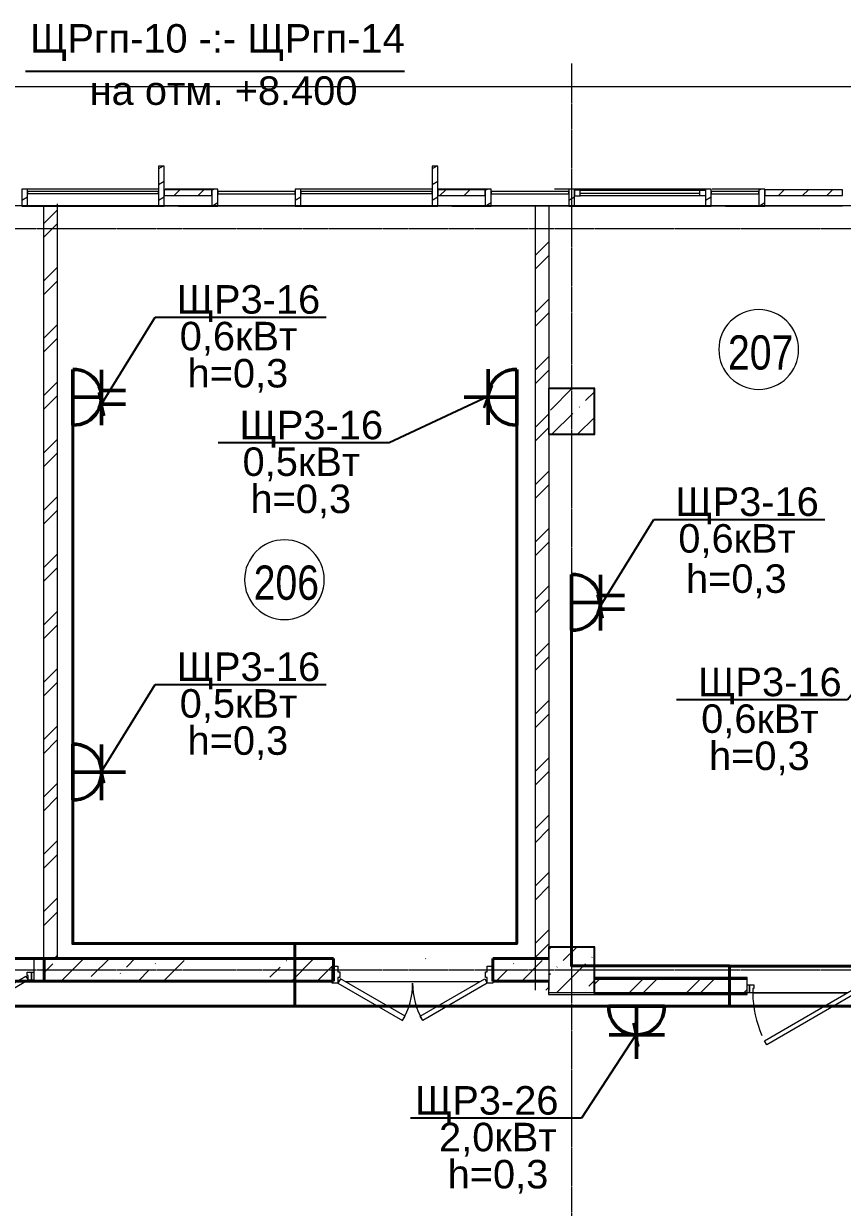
# Model space of a CAD drawing. Header units: metres. Extents: x 3659 to 143627, y -64119 to 51337.
# Drawn here: x 43255 to 50438, y -49366 to -38985 of the extents above; entities that cross this region are included whole.
import ezdxf

# ---------------------------------------------------------------- set-up
doc = ezdxf.new("R2010")
doc.units = ezdxf.units.M
doc.linetypes.add('ADSK_Линия сетки', pattern=[21, 12, -3, 3, -3])
for name, color, linetype, lineweight in [('A-AREA-IDEN', 7, 'Continuous', 9), ('A-DETL-MBND', 7, 'Continuous', 5), ('A-DOOR', 7, 'Continuous', 5), ('A-DOOR-FRAM', 7, 'Continuous', 13), ('A-FLOR', 7, 'Continuous', 5), ('A-GLAZ', 7, 'Continuous', 5), ('A-GLAZ-CURT', 7, 'Continuous', 5), ('A-GLAZ-CWMG', 7, 'Continuous', 5), ('A-WALL', 7, 'Continuous', 5), ('A-WALL-PATT', 7, 'Continuous', 18), ('I-WALL', 7, 'Continuous', 5), ('nadpisi', 84, 'Continuous', 13), ('S-COLS', 7, 'Continuous', 5), ('S-GRID', 7, 'Continuous', 9), ('Освещение', 1, 'Continuous', 50), ('ЭЛ', 250, 'Continuous', 50), ('Эл-свет раб.', 5, 'Continuous', 50), ('ЭЛ.сети', 5, 'Continuous', 100), ('ЭОМ', 7, 'Continuous', 40)]:
    doc.layers.add(name, color=color, linetype=linetype, lineweight=lineweight)
doc.styles.add('Arial', font='arial.ttf', dxfattribs={"width": 0.8, "height": 2.5})
doc.styles.add('GOST Common_I_1', font='ARIALN.TTF', dxfattribs={"height": 300})
doc.styles.add('STYLE1', font='arial.ttf', dxfattribs={"height": 250})
doc.styles.add('ГОСТ 2.304', font='CS_Gost2304.shx', dxfattribs={"width": 0.85})
doc.dimstyles.new('СПДС', dxfattribs={"dimscale": 100, "dimtxt": 2.5, "dimasz": 2.5, "dimexe": 1.25, "dimexo": 0.625, "dimtad": 1, "dimdec": 0, "dimrnd": 0.001, "dimtxsty": 'ГОСТ 2.304', "dimblk": 'OBLIQUE', "dimcen": 2.5, "dimdle": 2, "dimadec": 0, "dimazin": 2, "dimtfac": 0.75, "dimtdec": 0, "dimtmove": 1, "dimatfit": 3, "dimfxl": 1, "dimtolj": 1, "dimarcsym": 1})
pattern_1 = [(45, (0, 0), (84.19025, 308.69666), [396.875, -79.375, 3.353, -76.022])]
pattern_2 = [(45, (0, 0), (-106.066, 106.066), [])]
pattern_3 = [(30, (0, 0), (-60, 103.92305), [])]
pattern_4 = [(0, (0, 0), (812.8, 203.2), [33.528, -576.072, 33.528, -576.072, -3251.2]), (0, (0, 0), (812.8, 203.2), [-1219.2, 33.528, -1185.672, 33.528, -576.072, -1422.4]), (0, (0, 0), (812.8, 203.2), [-3048, 33.528, -372.872, 33.528, -982.472]), (120, (304.8, 101.6), (-582.37636, 602.30545), [33.528, -576.072, 33.528, -576.072, -3251.2]), (120, (304.8, 101.6), (-582.37636, 602.30545), [-1219.2, 33.528, -1185.672, 33.528, -576.072, -1422.4]), (120, (304.8, 101.6), (-582.37636, 602.30545), [-3048, 33.528, -372.872, 33.528, -982.472]), (240, (406.4, 508), (-230.42364, -805.50545), [33.528, -576.072, 33.528, -576.072, -3251.2]), (240, (406.4, 508), (-230.42364, -805.50545), [-1219.2, 33.528, -1185.672, 33.528, -576.072, -1422.4]), (240, (406.4, 508), (-230.42364, -805.50545), [-3048, 33.528, -372.872, 33.528, -982.472])]

# ---------------------------------------------------------------- blocks, each defined once
blk = doc.blocks.new('КДП АПК - КР_rvt-1-2 этаж')
at = {"layer": 'A-WALL-PATT', "lineweight": 20}
h = blk.add_hatch(dxfattribs=at)
h.set_pattern_fill('FP_137', color=256, style=0, pattern_type=2)
h.set_pattern_definition([(45, (1612.84, 0), (84.19025, 308.69666), [396.875, -79.375, 3.353, -76.022])])
h.paths.add_polyline_path([(47375, -46746), (47859, -46746), (47859, -46546), (47375, -46546)])
h.paths.add_polyline_path([(45418, -46543), (45418, -46743), (45975, -46746), (45975, -46546)])
h.paths.add_polyline_path([(44669, -46740), (44669, -46540), (43438, -46536), (43438, -46736)])
at = {"layer": 'S-COLS', "lineweight": 20}
h = blk.add_hatch(dxfattribs=at)
h.set_pattern_fill('FP_137', color=256, style=0, pattern_type=2)
h.set_pattern_definition(pattern_1)
h.paths.add_polyline_path([(47863, -41946), (48263, -41946), (48263, -41546), (47863, -41546)], flags=0)
h = blk.add_hatch(dxfattribs=at)
h.set_pattern_fill('FP_137', color=256, style=0, pattern_type=2)
h.set_pattern_definition(pattern_1)
h.paths.add_polyline_path([(47863, -46846), (48263, -46846), (48263, -46446), (47863, -46446), (47863, -46746)], flags=0)
at = {"layer": 'A-FLOR', "lineweight": 20}
blk.add_line((56645, -39946), (32463, -39946), dxfattribs=at)
at = {"layer": 'I-WALL', "lineweight": 40}
for p, q in [((45975, -46546), (42263, -46546)), ((43438, -46536), (43438, -46736)), ((45975, -46746), (45975, -46546)), ((47863, -46546), (47375, -46546)), ((47375, -46546), (47375, -46746)), ((42263, -46746), (45975, -46746)), ((47375, -46746), (47863, -46746))]:
    blk.add_line(p, q, dxfattribs=at)
at = {"layer": 'S-COLS', "lineweight": 20}
for p, q in [((48263, -41546), (47863, -41546)), ((47863, -41546), (47863, -41946)), ((48263, -41946), (48263, -41546)), ((47863, -41946), (48263, -41946)), ((48263, -46446), (47863, -46446)), ((47863, -46446), (47863, -46546)), ((48263, -46846), (48263, -46446)), ((47863, -46746), (47863, -46846)), ((47863, -46846), (48263, -46846))]:
    blk.add_line(p, q, dxfattribs=at)
blk = doc.blocks.new('Системная панель - С остеклением-1635145-2 этаж')
at = {"layer": 'A-GLAZ-CURT', "lineweight": 13}
for p, q in [((575, 10), (-575, 10)), ((-575, 10), (-575, -10)), ((575, -10), (575, 10)), ((-575, -10), (575, -10))]:
    blk.add_line(p, q, dxfattribs=at)
blk = doc.blocks.new('M_Тент витража777 - M_Тент витража одинарное справо-2392832-2 этаж')
at = {"layer": 'A-GLAZ', "lineweight": 13}
for p, q in [((-525, 20), (-575, 20)), ((-575, 20), (-575, -30)), ((-575, -30), (-575, 20)), ((-525, -30), (-525, 20)), ((525, -30), (525, 20)), ((525, 20), (575, 20)), ((575, 20), (575, -30)), ((575, 20), (575, -30)), ((-575, -30), (-525, -30)), ((-525, -4.6), (525, -4.6)), ((575, -30), (525, -30))]:
    blk.add_line(p, q, dxfattribs=at)
at = {"layer": 'A-GLAZ'}
for p, q in [((-525, 20), (525, 20)), ((525, -30), (-525, -30))]:
    blk.add_line(p, q, dxfattribs=at)
blk = doc.blocks.new('Прямоугольный импост - 50 x 150мм-1003911-2 этаж')
at = {"layer": 'A-DETL-MBND'}
for p, q in [((34838, -40436), (33688, -40436)), ((33688, -40586), (34838, -40586))]:
    blk.add_line(p, q, dxfattribs=at)
blk = doc.blocks.new('Прямоугольный импост - 50 x 150мм-V10-2 этаж')
at = {"layer": 'A-GLAZ-CWMG'}
h = blk.add_hatch(dxfattribs=at)
h.set_pattern_fill('FP_16', color=256, style=0, pattern_type=2)
h.set_pattern_definition([(330, (-43262.65, -40465.64), (60, 103.92305), [])])
h.paths.add_polyline_path([(25, 120), (25, -30), (-25, -30), (-25, 120)], flags=0)
at = {"layer": 'A-GLAZ-CWMG', "lineweight": 18}
for p, q in [((-25, -30), (-25, 120)), ((-25, 120), (25, 120)), ((25, 120), (25, -30)), ((25, -30), (-25, -30))]:
    blk.add_line(p, q, dxfattribs=at)
blk = doc.blocks.new('Прямоугольный импост - 50 x 450мм-V11-2 этаж')
at = {"layer": 'A-GLAZ-CWMG'}
h = blk.add_hatch(dxfattribs=at)
h.set_pattern_fill('FP_17', color=256, style=0, pattern_type=2)
h.set_pattern_definition([(330, (-44462.65, -40465.64), (60, 103.92305), [])])
h.paths.add_polyline_path([(-25, 120), (25, 120), (25, -230), (-25, -230)], flags=0)
at = {"layer": 'A-GLAZ-CWMG', "lineweight": 18}
for p, q in [((-25, -230), (-25, 120)), ((-25, 120), (25, 120)), ((25, 120), (25, -230)), ((25, -230), (-25, -230))]:
    blk.add_line(p, q, dxfattribs=at)
blk = doc.blocks.new('Прямоугольный импост - 50 x 150мм-V12-2 этаж')
at = {"layer": 'A-GLAZ-CWMG'}
h = blk.add_hatch(dxfattribs=at)
h.set_pattern_fill('FP_18', color=256, style=0, pattern_type=2)
h.set_pattern_definition([(330, (-45662.65, -40465.64), (60, 103.92305), [])])
h.paths.add_polyline_path([(25, 120), (25, -30), (-25, -30), (-25, 120)], flags=0)
at = {"layer": 'A-GLAZ-CWMG', "lineweight": 18}
for p, q in [((-25, -30), (-25, 120)), ((-25, 120), (25, 120)), ((25, 120), (25, -30)), ((25, -30), (-25, -30))]:
    blk.add_line(p, q, dxfattribs=at)
blk = doc.blocks.new('Прямоугольный импост - 50 x 450мм-V13-2 этаж')
at = {"layer": 'A-GLAZ-CWMG'}
h = blk.add_hatch(dxfattribs=at)
h.set_pattern_fill('FP_19', color=256, style=0, pattern_type=2)
h.set_pattern_definition([(330, (-46862.65, -40465.64), (60, 103.92305), [])])
h.paths.add_polyline_path([(-25, 120), (25, 120), (25, -230), (-25, -230)], flags=0)
at = {"layer": 'A-GLAZ-CWMG', "lineweight": 18}
for p, q in [((-25, -230), (-25, 120)), ((-25, 120), (25, 120)), ((25, 120), (25, -230)), ((25, -230), (-25, -230))]:
    blk.add_line(p, q, dxfattribs=at)
blk = doc.blocks.new('Прямоугольный импост - 50 x 150мм-V14-2 этаж')
at = {"layer": 'A-GLAZ-CWMG'}
h = blk.add_hatch(dxfattribs=at)
h.set_pattern_fill('FP_20', color=256, style=0, pattern_type=2)
h.set_pattern_definition([(330, (-48062.65, -40465.64), (60, 103.92305), [])])
h.paths.add_polyline_path([(25, 120), (25, -30), (-25, -30), (-25, 120)], flags=0)
at = {"layer": 'A-GLAZ-CWMG', "lineweight": 18}
for p, q in [((-25, -30), (-25, 120)), ((-25, 120), (25, 120)), ((25, 120), (25, -30)), ((25, -30), (-25, -30))]:
    blk.add_line(p, q, dxfattribs=at)
blk = doc.blocks.new('Прямоугольный импост - 50 x 150мм-V15-2 этаж')
at = {"layer": 'A-GLAZ-CWMG'}
h = blk.add_hatch(dxfattribs=at)
h.set_pattern_fill('FP_21', color=256, style=0, pattern_type=2)
h.set_pattern_definition([(330, (-49262.65, -40465.64), (60, 103.92305), [])])
h.paths.add_polyline_path([(25, 120), (25, -30), (-25, -30), (-25, 120)], flags=0)
at = {"layer": 'A-GLAZ-CWMG', "lineweight": 18}
for p, q in [((-25, -30), (-25, 120)), ((-25, 120), (25, 120)), ((25, 120), (25, -30)), ((25, -30), (-25, -30))]:
    blk.add_line(p, q, dxfattribs=at)
blk = doc.blocks.new('Системная панель - С остеклением-1637191-2 этаж')
at = {"layer": 'A-GLAZ-CURT', "lineweight": 13}
for p, q in [((36038, -40456), (35357, -40456)), ((35357, -40456), (35357, -40476)), ((35357, -40476), (36038, -40476)), ((36038, -40476), (36038, -40456))]:
    blk.add_line(p, q, dxfattribs=at)
blk = doc.blocks.new('Системная панель - Сплошная-2690055-2 этаж')
at = {"layer": 'A-GLAZ-CURT'}
h = blk.add_hatch(dxfattribs=at)
h.set_pattern_fill('FP_27', color=256, style=0, pattern_type=2)
h.set_pattern_definition(pattern_2)
h.paths.add_polyline_path([(49757, -40491), (50438, -40491), (50438, -40441), (49757, -40441)], flags=0)
at = {"layer": 'A-GLAZ-CURT', "lineweight": 13}
for p, q in [((50438, -40441), (49757, -40441)), ((49757, -40441), (49757, -40491)), ((50438, -40491), (50438, -40441)), ((49757, -40491), (50438, -40491))]:
    blk.add_line(p, q, dxfattribs=at)
blk = doc.blocks.new('Системная панель - Сплошная-V23-2 этаж')
at = {"layer": 'A-GLAZ-CURT'}
h = blk.add_hatch(dxfattribs=at)
h.set_pattern_fill('FP_27', color=256, style=0, pattern_type=2)
h.set_pattern_definition(pattern_2)
h.paths.add_polyline_path([(44488, -40491), (44905, -40491), (44905, -40441), (44488, -40441)], flags=0)
at = {"layer": 'A-GLAZ-CURT', "lineweight": 13}
for p, q in [((44905, -40441), (44488, -40441)), ((44488, -40441), (44488, -40491)), ((44905, -40491), (44905, -40441)), ((44488, -40491), (44905, -40491))]:
    blk.add_line(p, q, dxfattribs=at)
blk = doc.blocks.new('Системная панель - Сплошная-V24-2 этаж')
at = {"layer": 'A-GLAZ-CURT'}
h = blk.add_hatch(dxfattribs=at)
h.set_pattern_fill('FP_30', color=256, style=0, pattern_type=2)
h.set_pattern_definition(pattern_2)
h.paths.add_polyline_path([(47305, -40491), (47305, -40441), (46888, -40441), (46888, -40491)], flags=0)
at = {"layer": 'A-GLAZ-CURT', "lineweight": 13}
for p, q in [((47305, -40441), (46888, -40441)), ((46888, -40441), (46888, -40491)), ((47305, -40491), (47305, -40441)), ((46888, -40491), (47305, -40491))]:
    blk.add_line(p, q, dxfattribs=at)
blk = doc.blocks.new('Системная панель - С остеклением-1637192-2 этаж')
at = {"layer": 'A-GLAZ-CURT', "lineweight": 13}
for p, q in [((49705, -40456), (49288, -40456)), ((49288, -40456), (49288, -40476)), ((49288, -40476), (49705, -40476)), ((49705, -40476), (49705, -40456))]:
    blk.add_line(p, q, dxfattribs=at)
blk = doc.blocks.new('Дверь-ВНУТРЕННЯЯ - ДГ 21-14-1577472-2 этаж')
at = {"layer": 'A-DOOR', "lineweight": 13}
for p, q in [((-633, -82), (-655, -121)), ((-65, -410), (-633, -82)), ((65, -410), (632, -82)), ((632, -82), (655, -121)), ((-655, -121), (-88, -449)), ((655, -121), (88, -449)), ((-88, -449), (-65, -410)), ((88, -449), (65, -410))]:
    blk.add_line(p, q, dxfattribs=at)
at = {"layer": 'A-DOOR'}
for centre, start, end in [((-655, -121), 330, 360), ((655, -121), 180, 210)]:
    blk.add_arc(centre, 655, start, end, dxfattribs=at)
at = {"layer": 'A-DOOR-FRAM'}
for p, q in [((-705, 29), (-655, 29)), ((-705, -121), (-705, 29)), ((-655, 29), (-655, -21)), ((655, 29), (705, 29)), ((655, -21), (655, 29)), ((705, 29), (705, -121)), ((-655, -21), (-639, -21)), ((-655, -72), (-655, -121)), ((-639, -72), (-655, -72)), ((-639, -21), (-639, -72)), ((639, -21), (655, -21)), ((639, -72), (639, -21)), ((655, -72), (639, -72)), ((655, -121), (655, -72)), ((-655, -121), (-705, -121)), ((705, -121), (655, -121))]:
    blk.add_line(p, q, dxfattribs=at)
blk = doc.blocks.new('AC_Дверь_Однопольная_ДеревяннаяВнутренняя_ГОСТ6629-88 - ДГ 21-10-1263266-2 этаж')
at = {"layer": 'A-DOOR', "lineweight": 13}
for p, q in [((-455, 60), (333, 515)), ((353, 480), (-435, 25)), ((333, 515), (353, 480)), ((-435, 25), (-455, 60))]:
    blk.add_line(p, q, dxfattribs=at)
at = {"layer": 'A-DOOR', "lineweight": 18}
for p, q in [((-505, 60), (-485, 60)), ((-505, -10), (-505, 60)), ((-485, 60), (-485, -10)), ((485, 60), (505, 60)), ((485, -10), (485, 60)), ((505, 60), (505, -10)), ((-485, -10), (-505, -10)), ((505, -10), (485, -10))]:
    blk.add_line(p, q, dxfattribs=at)
at = {"layer": 'A-DOOR'}
blk.add_arc((-455, 60), 910, 0, 24.2635, dxfattribs=at)
at = {"layer": 'A-DOOR-FRAM'}
for p, q in [((-485, 60), (-455, 60)), ((-485, -10), (-485, 60)), ((-455, 60), (-455, 20)), ((-455, 20), (-445, 20)), ((-445, 20), (-445, -10)), ((445, 20), (455, 20)), ((445, -10), (445, 20)), ((455, 60), (485, 60)), ((455, 20), (455, 60)), ((485, 60), (485, -10)), ((-445, -10), (-485, -10)), ((485, -10), (445, -10))]:
    blk.add_line(p, q, dxfattribs=at)
blk = doc.blocks.new('Розетка штепсельная с заземляющим контактом скрытой установки IP20')
at = {"layer": 'Эл-свет раб.', "ltscale": 0.3}
for p, q in [((191575, -246568), (191575, -246106)), ((191816, -246316), (191329, -246316)), ((191819, -246568), (191331, -246568))]:
    blk.add_line(p, q, dxfattribs=at)
at = {"layer": 'Эл-свет раб.', "ltscale": 0.3, "extrusion": (0, 0, -1)}
blk.add_ellipse((191575, -246560), major_axis=(-173, 173), ratio=1, start_param=5.464002, end_param=8.673165, dxfattribs=at)
blk = doc.blocks.new('_Oblique')
at = {"color": 0, "linetype": 'ByBlock', "lineweight": -2}
blk.add_line((-0.5, -0.5), (0.5, 0.5), dxfattribs=at)
blk = doc.blocks.new('ПСС_Марка_помещения - Имя_2_5мм-224473-2 этаж')
at = {"layer": 'A-AREA-IDEN'}
for start, end in [(360, 180), (180, 360)]:
    blk.add_arc((-0.07, 0.04), 3.5, start, end, dxfattribs=at)
blk = doc.blocks.new('двойная розетка штепсельная с заземляющим контактом скрытой установки IP20')
at = {"layer": 'Эл-свет раб.', "ltscale": 0.3}
for p, q in [((242831, -163233), (242831, -163444)), ((242951, -163233), (242951, -163444)), ((243132, -163444), (242645, -163444)), ((242891, -163696), (242891, -163444)), ((243135, -163696), (242647, -163696))]:
    blk.add_line(p, q, dxfattribs=at)
at = {"layer": 'Эл-свет раб.', "ltscale": 0.3, "extrusion": (0, 0, -1)}
blk.add_ellipse((242891, -163688), major_axis=(-173, 173), ratio=1, start_param=5.464002, end_param=8.673165, dxfattribs=at)

msp = doc.modelspace()

# ---------------------------------------------------------------- hatches: boundary and pattern name
at = {"layer": 'A-GLAZ-CWMG'}
h = msp.add_hatch(dxfattribs=at)
h.set_pattern_fill('FP_31', color=256, style=0, pattern_type=2)
h.set_pattern_definition(pattern_3)
h.paths.add_polyline_path([(44905.017, -40585.6677), (44957.1109, -40585.6677), (44957.1109, -40435.6677), (44905.017, -40435.6677)], flags=0)
h = msp.add_hatch(dxfattribs=at)
h.set_pattern_fill('FP_31', color=256, style=0, pattern_type=2)
h.set_pattern_definition(pattern_3)
h.paths.add_polyline_path([(47305.017, -40585.6677), (47357.1109, -40585.6677), (47357.1109, -40435.6677), (47305.017, -40435.6677)], flags=0)
h = msp.add_hatch(dxfattribs=at)
h.set_pattern_fill('FP_31', color=256, style=0, pattern_type=2)
h.set_pattern_definition(pattern_3)
h.paths.add_polyline_path([(49705.017, -40585.6677), (49757.1109, -40585.6677), (49757.1109, -40435.6677), (49705.017, -40435.6677)], flags=0)
at = {"layer": 'A-WALL-PATT', "lineweight": 5}
h = msp.add_hatch(dxfattribs=at)
h.set_pattern_fill('FP_1', color=256, style=0, pattern_type=2)
h.set_pattern_definition([(45, (-20753.22, 183), (-251.4472, 251.4472), []), (45, (-20753.22, 564), (-251.4472, 251.4472), [])])
h.paths.add_polyline_path([(43429.4353, -47182.6443), (43549.4353, -47182.6443), (43549.4353, -40402.6677), (43429.4353, -40402.6677), (43429.4353, -46053.7998)])
h = msp.add_hatch(dxfattribs=at)
h.set_pattern_fill('FP_1', color=256, style=0, pattern_type=2)
h.set_pattern_definition([(45, (-16440, -94.67), (-251.4472, 251.4472), []), (45, (-16440, 286.33), (-251.4472, 251.4472), [])])
h.paths.add_polyline_path([(47742.6532, -47460.3185), (47862.6532, -47460.3185), (47862.6532, -40680.3419), (47742.6532, -40680.3419), (47742.6532, -46331.474)])
h = msp.add_hatch(dxfattribs=at)
h.set_pattern_fill('FP_40', color=256, style=0, pattern_type=2)
h.set_pattern_definition(pattern_4)
h.paths.add_polyline_path([(42262.6532, -47185.6443), (44352.6532, -47185.6443), (44352.6532, -47182.6443), (42265.6532, -47182.6443)], flags=0)
h.paths.add_polyline_path([(47482.8735, -47185.6443), (47862.6532, -47185.6443), (47859.6532, -47182.6443), (45762.6532, -47182.6443), (45762.6532, -47185.6443)], flags=0)
h = msp.add_hatch(dxfattribs=at)
h.set_pattern_fill('FP_40', color=256, style=0, pattern_type=2)
h.set_pattern_definition(pattern_4)
h.paths.add_polyline_path([(47482.8735, -47388.6443), (47859.6532, -47388.6443), (47862.6532, -47385.6443), (45762.6532, -47385.6443), (45762.6532, -47388.6443)], flags=0)
h.paths.add_polyline_path([(42265.6532, -47388.6443), (44352.6532, -47388.6443), (44352.6532, -47385.6443), (42262.6532, -47385.6443)], flags=0)
h = msp.add_hatch(dxfattribs=at)
h.set_pattern_fill('FP_40', color=256, style=0, pattern_type=2)
h.set_pattern_definition(pattern_4)
h.paths.add_polyline_path([(53862.6532, -47365.6443), (53862.6532, -47353.6443), (48262.6532, -47353.6443), (48262.6532, -47365.6443), (53859.6532, -47365.6443)], flags=0)
h = msp.add_hatch(dxfattribs=at)
h.set_pattern_fill('FP_1', color=256, style=0, pattern_type=2)
h.set_pattern_definition([(45, (0, 0), (-251.4472, 251.4472), []), (45, (0, 381), (-251.4472, 251.4472), [])])
h.paths.add_polyline_path([(50612.2862, -47365.6443), (50612.2862, -47485.6443), (53862.6532, -47485.6443), (53862.6532, -47365.6443)])
h.paths.add_polyline_path([(49602.2862, -47485.6443), (49602.2862, -47365.6443), (48262.6532, -47365.6443), (48262.6532, -47485.6443)])
h = msp.add_hatch(dxfattribs=at)
h.set_pattern_fill('FP_40', color=256, style=0, pattern_type=2)
h.set_pattern_definition(pattern_4)
h.paths.add_polyline_path([(53661.1125, -47497.6443), (53862.6594, -47497.6443), (53862.6594, -47485.6443), (48262.6594, -47485.6443), (48262.6594, -47497.6443), (51601.6995, -47497.6443)], flags=0)
h = msp.add_hatch(dxfattribs=at)
h.set_pattern_fill('FP_40', color=256, style=0, pattern_type=2)
h.set_pattern_definition(pattern_4)
h.paths.add_polyline_path([(53862.6594, -47500.6443), (53862.6594, -47497.6443), (48262.6594, -47497.6443), (48262.6594, -47500.6443), (53661.1125, -47500.6443)], flags=0)

# ---------------------------------------------------------------- linework, layer by layer
at = {"layer": 'A-DETL-MBND'}
for p, q in [((32462.2104, -39535.6677), (56573.2917, -39535.6677)), ((48037.6532, -40435.6677), (47912.6532, -40435.6677))]:
    msp.add_line(p, q, dxfattribs=at)
at = {"layer": 'A-FLOR', "lineweight": 18}
for p, q in [((44612.5966, -40585.6677), (44487.6532, -40585.6677)), ((45637.6532, -40585.6677), (44957.1109, -40585.6677)), ((47012.5966, -40585.6677), (46887.6532, -40585.6677)), ((48037.6532, -40585.6677), (47357.1109, -40585.6677)), ((49412.5966, -40585.6677), (49287.6532, -40585.6677)), ((50437.6532, -40585.6677), (49757.1109, -40585.6677)), ((45468.1606, -47185.0329), (45947.6532, -47185.0329)), ((45962.4967, -47185.6443), (45972.4967, -47185.6443)), ((45972.4967, -47185.6443), (45972.4967, -47250.6443)), ((47372.4967, -47250.6443), (47372.4967, -47185.6443)), ((46012.4967, -47385.6443), (46021.1569, -47385.6443)), ((46076.5159, -47385.6443), (47258.4774, -47385.6443)), ((47313.8364, -47385.6443), (47322.4967, -47385.6443)), ((49652.2862, -47485.6443), (50482.2862, -47485.6443)), ((50482.2862, -47485.6443), (49652.2862, -47485.6443))]:
    msp.add_line(p, q, dxfattribs=at)
at = {"layer": 'A-GLAZ-CWMG'}
for p, q in [((44905.017, -40435.6677), (44495.6284, -40435.6677)), ((47305.017, -40435.6677), (46895.6284, -40435.6677)), ((49705.017, -40435.6677), (49295.6284, -40435.6677)), ((44612.5966, -40585.6677), (44905.017, -40585.6677)), ((47012.5966, -40585.6677), (47305.017, -40585.6677)), ((49412.5966, -40585.6677), (49705.017, -40585.6677))]:
    msp.add_line(p, q, dxfattribs=at)
at = {"layer": 'A-GLAZ-CWMG', "lineweight": 18}
for p, q in [((44905.017, -40435.6677), (44905.017, -40585.6677)), ((44957.1109, -40435.6677), (44905.017, -40435.6677)), ((44957.1109, -40585.6677), (44957.1109, -40435.6677)), ((47305.017, -40435.6677), (47305.017, -40585.6677)), ((47357.1109, -40435.6677), (47305.017, -40435.6677)), ((47357.1109, -40585.6677), (47357.1109, -40435.6677)), ((49705.017, -40435.6677), (49705.017, -40585.6677)), ((49757.1109, -40435.6677), (49705.017, -40435.6677)), ((49757.1109, -40585.6677), (49757.1109, -40435.6677)), ((44905.017, -40585.6677), (44957.1109, -40585.6677)), ((47305.017, -40585.6677), (47357.1109, -40585.6677)), ((49705.017, -40585.6677), (49757.1109, -40585.6677))]:
    msp.add_line(p, q, dxfattribs=at)
at = {"layer": 'A-WALL'}
for p, q in [((43429.4353, -40582.6443), (43429.4353, -47182.6443)), ((43549.4353, -40566.1358), (43549.4353, -47182.6443)), ((47742.6532, -40582.6443), (47742.6532, -47460.3185)), ((47862.6532, -40585.6677), (47862.6532, -47460.3185)), ((48262.6532, -47353.6443), (49602.2862, -47353.6443)), ((48262.6532, -47365.6443), (49602.2862, -47365.6443)), ((49602.2862, -47485.6443), (48262.6594, -47485.6443)), ((49602.2862, -47497.6443), (48262.6594, -47497.6443))]:
    msp.add_line(p, q, dxfattribs=at)
at = {"layer": 'A-WALL', "lineweight": 18}
for p, q in [((48265.6532, -42182.6443), (47859.6532, -42182.6443)), ((47859.6532, -42182.6443), (47859.6532, -42588.6443)), ((47862.6532, -42185.6443), (48262.6532, -42185.6443)), ((47862.6532, -42585.6443), (47862.6532, -42185.6443)), ((48262.6532, -42185.6443), (48262.6532, -42585.6443)), ((48265.6532, -42588.6443), (48265.6532, -42182.6443)), ((47859.6532, -42588.6443), (48265.6532, -42588.6443)), ((48262.6532, -42585.6443), (47862.6532, -42585.6443)), ((48265.6532, -47082.6443), (47859.6532, -47082.6443)), ((47859.6532, -47082.6443), (47859.6532, -47182.6443)), ((47862.6532, -47085.6443), (48262.6532, -47085.6443)), ((47862.6532, -47185.6443), (47862.6532, -47085.6443)), ((48262.6532, -47085.6443), (48262.6532, -47485.6443)), ((48265.6532, -47350.6443), (48265.6532, -47082.6443)), ((43344.7735, -47182.6443), (43344.7735, -47388.6443)), ((44658.1606, -47182.6443), (43344.7735, -47182.6443)), ((43344.7735, -47185.6443), (44658.1606, -47185.6443)), ((45962.4967, -47182.6443), (44658.1606, -47182.6443)), ((44658.1606, -47185.6443), (45962.4967, -47185.6443)), ((45947.6532, -47182.0329), (45947.6532, -47185.0329)), ((45962.4967, -47185.6443), (45962.4967, -47182.6443)), ((47859.6532, -47182.6443), (47372.4967, -47182.6443)), ((47372.4967, -47182.6443), (47372.4967, -47185.6443)), ((47372.4967, -47185.6443), (47862.6532, -47185.6443)), ((43344.7735, -47373.6443), (43344.7735, -47388.6443)), ((44658.1606, -47385.6443), (43344.7735, -47385.6443)), ((43344.7735, -47388.6443), (44658.1606, -47388.6443)), ((45962.4967, -47385.6443), (44658.1606, -47385.6443)), ((44658.1606, -47388.6443), (45962.4967, -47388.6443)), ((45947.6532, -47385.0329), (45947.6532, -47388.0329)), ((47862.6532, -47385.6443), (47372.4967, -47385.6443)), ((47372.4967, -47388.6443), (47859.6532, -47388.6443)), ((47859.6532, -47388.6443), (47859.6532, -47500.6443)), ((47862.6532, -47485.6443), (47862.6532, -47385.6443)), ((49602.2862, -47350.6443), (48265.6532, -47350.6443)), ((49602.2862, -47500.6443), (49602.2862, -47350.6443)), ((47859.6532, -47500.6443), (49602.2862, -47500.6443)), ((48262.6594, -47485.6443), (47862.6532, -47485.6443)), ((48262.6594, -47500.6443), (48262.6594, -47485.6443)), ((49602.2862, -47500.6443), (49602.2862, -47485.6443))]:
    msp.add_line(p, q, dxfattribs=at)
at = {"layer": 'S-GRID', "linetype": 'ADSK_Линия сетки'}
for p, q in [((48062.6532, -39335.6443), (48062.6532, -63301.3643)), ((95007.6236, -40785.6443), (31950.4397, -40785.6443)), ((95007.6236, -47285.6443), (30597.8704, -47285.6443))]:
    msp.add_line(p, q, dxfattribs=at)
at = {"layer": 'ЭЛ', "color": 7, "lineweight": 25}
msp.add_line((46594.8035, -39403.9445), (43271.4817, -39403.9445), dxfattribs=at)
msp.add_lwpolyline([(43271.4817, -39403.9445, 0, 0, 0), (42720.3859, -40349.1225, 150, 0, 0), (42921.5871, -40008.0356, 0, 0, 0), (37112.6532, -49970.6443, 0, 0, 0)], format="xyseb", dxfattribs=at)
at = {"layer": 'ЭЛ.сети', "color": 0, "lineweight": 40}
for p, q in [((45633.3168, -47052.6835), (45633.3168, -47600.6443)), ((49448.103, -47248.6192), (49448.103, -47600.6443))]:
    msp.add_line(p, q, dxfattribs=at)
for points in [[(43685.2187, -42261.0956), (43685.2187, -47052.6835), (47581.415, -47052.6835), (47581.415, -42261.0956)], [(49448.103, -47251.2743), (51610.5553, -47251.2743), (51610.5553, -44578.8795), (51610.5553, -44578.8795), (51610.5553, -44578.8795), (51610.5553, -43778.8795), (51610.5553, -43778.8795)], [(48062.6532, -44059.9687), (48062.6532, -47248.6192), (49448.103, -47248.6192)], [(36932.6532, -47600.6443), (48632.1647, -47600.6443), (61327.6563, -47600.6443), (62492.6532, -47600.6443)]]:
    msp.add_lwpolyline(points, dxfattribs=at)

# ---------------------------------------------------------------- block references
at = {"lineweight": 5}
msp.add_blockref('КДП АПК - КР_rvt-1-2 этаж', (-3, -637), dxfattribs=at)
at = {"layer": 'A-AREA-IDEN', "color": 18, "true_color": 0x000000, "xscale": 99.99999999999993, "yscale": 99.99999999999993, "zscale": 99.99999999999993}
for p in [(49711.0077, -41847.0729), (45549.5257, -43865.7517)]:
    msp.add_blockref('ПСС_Марка_помещения - Имя_2_5мм-224473-2 этаж', p, dxfattribs=at)
at = {"layer": 'A-DOOR', "color": 8, "true_color": 0x7f7f7f, "rotation": 180}
for p in [(42839.7735, -47313.6443), (50107.2862, -47425.6443)]:
    msp.add_blockref('AC_Дверь_Однопольная_ДеревяннаяВнутренняя_ГОСТ6629-88 - ДГ 21-10-1263266-2 этаж', p, dxfattribs=at)
at = {"layer": 'A-DOOR'}
msp.add_blockref('Дверь-ВНУТРЕННЯЯ - ДГ 21-14-1577472-2 этаж', (46667.4967, -47279.2943), dxfattribs=at)
at = {"layer": 'A-GLAZ'}
msp.add_blockref('M_Тент витража777 - M_Тент витража одинарное справо-2392832-2 этаж', (48662.6532, -40465.6443), dxfattribs=at)
at = {"layer": 'A-GLAZ-CURT'}
for name, p in [('Системная панель - С остеклением-1635145-2 этаж', (43862.6532, -40465.6443)), ('Системная панель - Сплошная-V23-2 этаж', (0, 0)), ('Системная панель - С остеклением-1637191-2 этаж', (9600, 0)), ('Системная панель - С остеклением-1635145-2 этаж', (46262.6532, -40465.6443)), ('Системная панель - Сплошная-V24-2 этаж', (0, 0)), ('Системная панель - С остеклением-1637191-2 этаж', (12000, 0)), ('Системная панель - С остеклением-1637192-2 этаж', (0, 0)), ('Системная панель - Сплошная-2690055-2 этаж', (0, 0))]:
    msp.add_blockref(name, p, dxfattribs=at)
at = {"layer": 'A-GLAZ-CWMG', "extrusion": (0, 0, -1), "rotation": 180}
for name, p in [('Прямоугольный импост - 50 x 450мм-V11-2 этаж', (-44462.6532, -40465.6443)), ('Прямоугольный импост - 50 x 450мм-V13-2 этаж', (-46862.6532, -40465.6443)), ('Прямоугольный импост - 50 x 150мм-V10-2 этаж', (-43262.6532, -40465.6443)), ('Прямоугольный импост - 50 x 150мм-V12-2 этаж', (-45662.6532, -40465.6443)), ('Прямоугольный импост - 50 x 150мм-V14-2 этаж', (-48062.6532, -40465.6443)), ('Прямоугольный импост - 50 x 150мм-V15-2 этаж', (-49262.6532, -40465.6443))]:
    msp.add_blockref(name, p, dxfattribs=at)
at = {"layer": 'A-GLAZ-CWMG'}
for p in [(9600, 0), (12000, 0), (14400, 0)]:
    msp.add_blockref('Прямоугольный импост - 50 x 150мм-1003911-2 этаж', p, dxfattribs=at)
at = {"layer": 'Освещение', "xscale": -1}
for p, rotation in [((-198986.9281, 149313.7352), 90), ((290253.5618, -237123.652), 270)]:
    msp.add_blockref('Розетка штепсельная с заземляющим контактом скрытой установки IP20', p, dxfattribs=dict(at, rotation=rotation))
at = {"layer": 'Освещение', "rotation": 180}
msp.add_blockref('Розетка штепсельная с заземляющим контактом скрытой установки IP20', (240206.9955, -294168.9874), dxfattribs=at)
at = {"layer": 'ЭОМ', "color": 0, "lineweight": 30, "xscale": -1, "rotation": 270}
for p in [(207381.0022, -285152.1512), (211758.4368, -286951.0243)]:
    msp.add_blockref('двойная розетка штепсельная с заземляющим контактом скрытой установки IP20', p, dxfattribs=at)

# ---------------------------------------------------------------- texts
at = {"layer": 'A-AREA-IDEN', "color": 18, "true_color": 0x000000, "char_height": 300, "width": 667.004, "attachment_point": 1, "style": 'GOST Common_I_1'}
for s, insert in [('207', (49434.1234, -41718.613)), ('206', (45272.6414, -43737.2918))]:
    msp.add_mtext(s, dxfattribs=dict(at, insert=insert))
at = {"layer": 'nadpisi', "color": 7, "style": 'Arial'}
for s, p in [('ЩРгп-10 -:- ЩРгп-14', (43311.4068, -39238.8183)), ('на отм. +8.400', (43833.6342, -39697.2616))]:
    msp.add_text(s, height=250, dxfattribs=at).set_placement(p)
at = {"layer": 'Эл-свет раб.', "color": 7, "style": 'STYLE1'}
for s, p in [('ЩР3-16', (44597.1152, -41528.2021)), ('0,6кВт', (44623.6448, -41849.8421)), ('h=0,3', (44692.5346, -42175.6166, -386.7801)), ('ЩР3-16', (45148.7196, -42629.8489)), ('0,5кВт', (45175.2491, -42951.4889)), ('h=0,3', (45244.139, -43277.2634, -386.7801)), ('ЩР3-16', (48971.9923, -43302.4426)), ('0,6кВт', (48998.5219, -43624.0826)), ('h=0,3', (49065.5177, -43977.0041, -386.7801)), ('ЩР3-16', (44597.1152, -44749.7316)), ('ЩР3-16', (49172.43, -44883.2141)), ('0,5кВт', (44623.6448, -45071.3716)), ('0,6кВт', (49198.9596, -45204.8541)), ('h=0,3', (44692.5346, -45397.1461, -386.7801)), ('h=0,3', (49267.8495, -45530.6286, -386.7801)), ('ЩР3-26', (46687.8386, -48552.6427)), ('2,0кВт', (46899.0307, -48874.2827)), ('h=0,3', (46974.411, -49200.0571, -386.7801))]:
    msp.add_text(s, height=250, dxfattribs=at).set_placement(p)

# ---------------------------------------------------------------- leaders
at = {"layer": 'ЭОМ', "lineweight": 25, "ltscale": 100}
for points in [[(43937.3481, -42321.4379), (44408.5954, -41559.9353), (45908.5954, -41559.9353)], [(47329.2856, -42255.2417), (46460.1997, -42661.5821), (44960.1997, -42661.5821)], [(48312.2252, -44095.6784), (48783.4725, -43334.1758), (50283.4725, -43334.1758)], [(51358.4259, -43839.2217), (50483.9102, -44914.9473), (48983.9102, -44914.9473)], [(43937.3481, -45542.9674), (44408.5954, -44781.4648), (45908.5954, -44781.4648)], [(48626.3109, -47852.7737), (48149.2097, -48584.3758), (46649.2097, -48584.3758)]]:
    msp.add_leader(points, dimstyle='СПДС', override={"dimasz": 1.5, "dimtad": 0, "dimldrblk": 'ArchTick', "dimfxl": 1.25, "dimtfill": 1, "dimlwd": 25}, dxfattribs=at)

doc.saveas('drawing.dxf')
